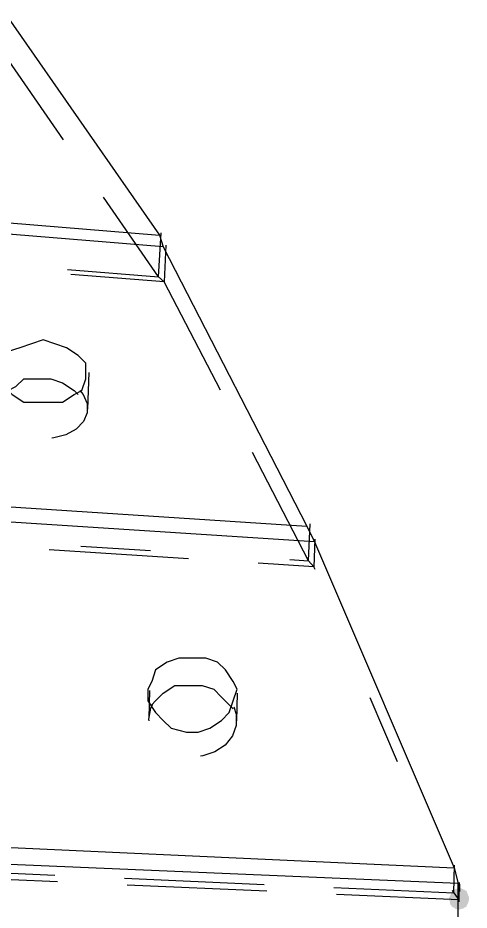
# Model space of a CAD drawing. Extents: x 3 to 591, y 5 to 206.
# Drawn here: x 137.74 to 141.85, y 157.7 to 165.81 of the extents above; entities that cross this region are included whole.
import ezdxf

# ---------------------------------------------------------------- set-up
doc = ezdxf.new("R2010")
doc.units = 0
doc.layers.get('0').update_dxf_attribs({"linetype": 'CONTINUOUS'})

msp = doc.modelspace()

# ---------------------------------------------------------------- hatches: boundary and pattern name
h = msp.add_hatch(color=7)
h.dxf.hatch_style = 2
h.paths.add_polyline_path([(141.756624, 157.878886), (141.820157, 157.852461), (141.846582, 157.788927), (141.820157, 157.725394), (141.756624, 157.698969), (141.689916, 157.725394), (141.663491, 157.788927), (141.689916, 157.852461)])
h = msp.add_hatch(color=7)
h.dxf.hatch_style = 2
h.paths.add_polyline_path([(141.666924, 157.81236), (141.695384, 157.875008), (141.759736, 157.899371), (141.822384, 157.870911), (141.846747, 157.806559), (141.846394, 157.795623), (141.817934, 157.732975), (141.753582, 157.708611), (141.690934, 157.737071), (141.666571, 157.801423)])
h = msp.add_hatch(color=7)
h.dxf.hatch_style = 2
h.paths.add_polyline_path([(141.666666, 157.798417), (141.693091, 157.86195), (141.756624, 157.888376), (141.820157, 157.86195), (141.846582, 157.798417), (141.820157, 157.725359), (141.756624, 157.698934), (141.693091, 157.725359)])
h = msp.add_hatch(color=7)
h.dxf.hatch_style = 2
h.paths.add_polyline_path([(141.846582, 157.788927), (141.820157, 157.725394), (141.756624, 157.698969), (141.693091, 157.725394), (141.666666, 157.788927), (141.693091, 157.859516), (141.756624, 157.885941), (141.820157, 157.859516)])
h = msp.add_hatch(color=7)
h.dxf.hatch_style = 2
h.paths.add_polyline_path([(141.838791, 157.760621), (141.793631, 157.708705), (141.725002, 157.703727), (141.673085, 157.748887), (141.668107, 157.817516), (141.716442, 157.878957), (141.785071, 157.883936), (141.836988, 157.838775)])

# ---------------------------------------------------------------- linework, layer by layer
at = {"color": 7}
for points in [[(137.653889, 165.805556), (139.029722, 163.83)], [(138.15778, 164.69716), (137.655406, 165.421098)], [(131.727222, 164.429722), (139.029722, 163.83)], [(139.065, 163.724167), (131.727222, 164.323889)], [(139.02242, 163.451187), (138.519807, 164.175469)], [(139.02242, 163.451187), (139.044997, 163.853001)], [(139.029722, 163.83), (139.065, 163.724167)], [(139.065, 163.724167), (140.370278, 161.184167)], [(139.087437, 163.740712), (139.073326, 163.404867)], [(138.194644, 163.517448), (139.022243, 163.451152)], [(139.073502, 163.404973), (138.223209, 163.473086)], [(139.02242, 163.451187), (139.073572, 163.404973)], [(139.583484, 162.420038), (139.073326, 163.404973)], [(138.376801, 162.247651), (138.390912, 162.583495)], [(137.653889, 162.418889), (137.724444, 162.454167), (137.795, 162.524722), (137.936111, 162.524722), (138.041944, 162.524722), (138.147778, 162.489444), (138.253611, 162.418889), (138.288889, 162.383611)], [(138.305575, 162.418748), (138.335914, 162.381353), (138.371898, 162.300214), (138.372956, 162.215901), (138.338736, 162.136173), (138.272414, 162.067381), (138.179634, 162.016228), (138.069214, 161.986948), (138.050552, 161.986283)], [(140.385659, 160.871323), (139.875538, 161.856186)], [(131.727222, 161.748611), (140.370278, 161.184167)], [(140.440833, 161.043056), (131.727222, 161.6075)], [(140.370278, 161.184167), (140.440833, 161.043056)], [(140.385659, 160.871323), (140.39977, 161.207168)], [(138.315803, 161.00373), (138.949511, 160.963248)], [(140.441715, 161.068173), (140.43466, 160.815584)], [(140.440833, 161.043056), (141.710833, 158.079722)], [(139.292858, 160.888417), (138.025442, 160.969385)], [(140.434589, 160.815479), (139.926566, 160.847933)], [(140.216928, 160.882285), (140.385765, 160.8715)], [(140.385659, 160.871323), (140.434695, 160.815584)], [(140.444582, 160.79252), (140.43473, 160.815479)], [(138.940469, 159.69167), (138.933414, 159.439081)], [(138.959167, 159.561389), (138.994444, 159.596667), (139.065, 159.667222), (139.170833, 159.737778), (139.276667, 159.737778), (139.417778, 159.737778), (139.523611, 159.7025), (139.594167, 159.631944), (139.664722, 159.561389), (139.7, 159.526111)], [(139.732985, 159.416362), (139.74004, 159.668951)], [(141.195803, 159.041894), (140.945396, 159.625436)], [(138.933202, 159.429909), (138.950488, 159.529745), (138.965658, 159.56467)], [(139.707691, 159.543503), (139.728504, 159.47577), (139.728857, 159.374875), (139.693932, 159.278567), (139.627257, 159.195664), (139.534124, 159.133222), (139.423352, 159.096886), (139.402267, 159.095698)], [(138.935793, 159.416314), (138.933343, 159.429909)], [(131.727222, 158.538333), (141.710833, 158.079722)], [(141.746111, 157.938611), (131.727222, 158.361944)], [(136.809043, 158.069483), (138.07779, 158.01308)], [(141.706494, 157.851792), (141.71355, 158.104381)], [(141.710833, 158.079722), (141.746111, 157.938611)], [(138.102982, 157.951345), (136.834235, 158.007745)], [(138.712163, 157.984879), (139.98091, 157.928476)], [(140.006102, 157.866744), (138.737355, 157.923144)], [(141.746111, 154.728333), (141.746111, 157.938611)], [(141.746111, 157.938611), (141.746111, 157.903333)], [(141.755848, 157.945949), (141.753378, 157.788963)], [(141.757294, 157.831014), (141.759058, 157.945667)], [(141.759058, 157.930321), (141.758, 157.864351)], [(140.615283, 157.900274), (141.706635, 157.851757)], [(141.753449, 157.789069), (140.640476, 157.838544)], [(141.706494, 157.851792), (141.696617, 157.87481)], [(141.706494, 157.851792), (141.753414, 157.788998)], [(141.756624, 157.770371), (141.756624, 157.789069)]]:
    msp.add_lwpolyline(points, dxfattribs=at)
for points in [[(137.971389, 162.8775), (137.865556, 162.842222), (137.759722, 162.806944), (137.653889, 162.771667), (137.583333, 162.701111), (137.583333, 162.595278), (137.583333, 162.524722), (137.618611, 162.454167), (137.689167, 162.383611), (137.795, 162.313056), (137.900833, 162.313056), (138.041944, 162.313056), (138.147778, 162.313056), (138.253611, 162.383611), (138.324167, 162.418889), (138.359444, 162.524722), (138.359444, 162.595278), (138.359444, 162.665833), (138.288889, 162.736389), (138.183056, 162.806944), (138.077222, 162.842222)], [(139.311944, 159.984722), (139.206111, 159.984722), (139.100278, 159.949444), (138.994444, 159.878889), (138.959167, 159.773056), (138.923889, 159.7025), (138.923889, 159.596667), (138.994444, 159.490833), (139.065, 159.420278), (139.135556, 159.349722), (139.276667, 159.314444), (139.3825, 159.314444), (139.488333, 159.349722), (139.594167, 159.420278), (139.664722, 159.490833), (139.7, 159.596667), (139.735278, 159.7025), (139.7, 159.773056), (139.629444, 159.878889), (139.558889, 159.949444), (139.453056, 159.984722)]]:
    msp.add_lwpolyline(points, close=True, dxfattribs=at)

doc.saveas('drawing.dxf')
